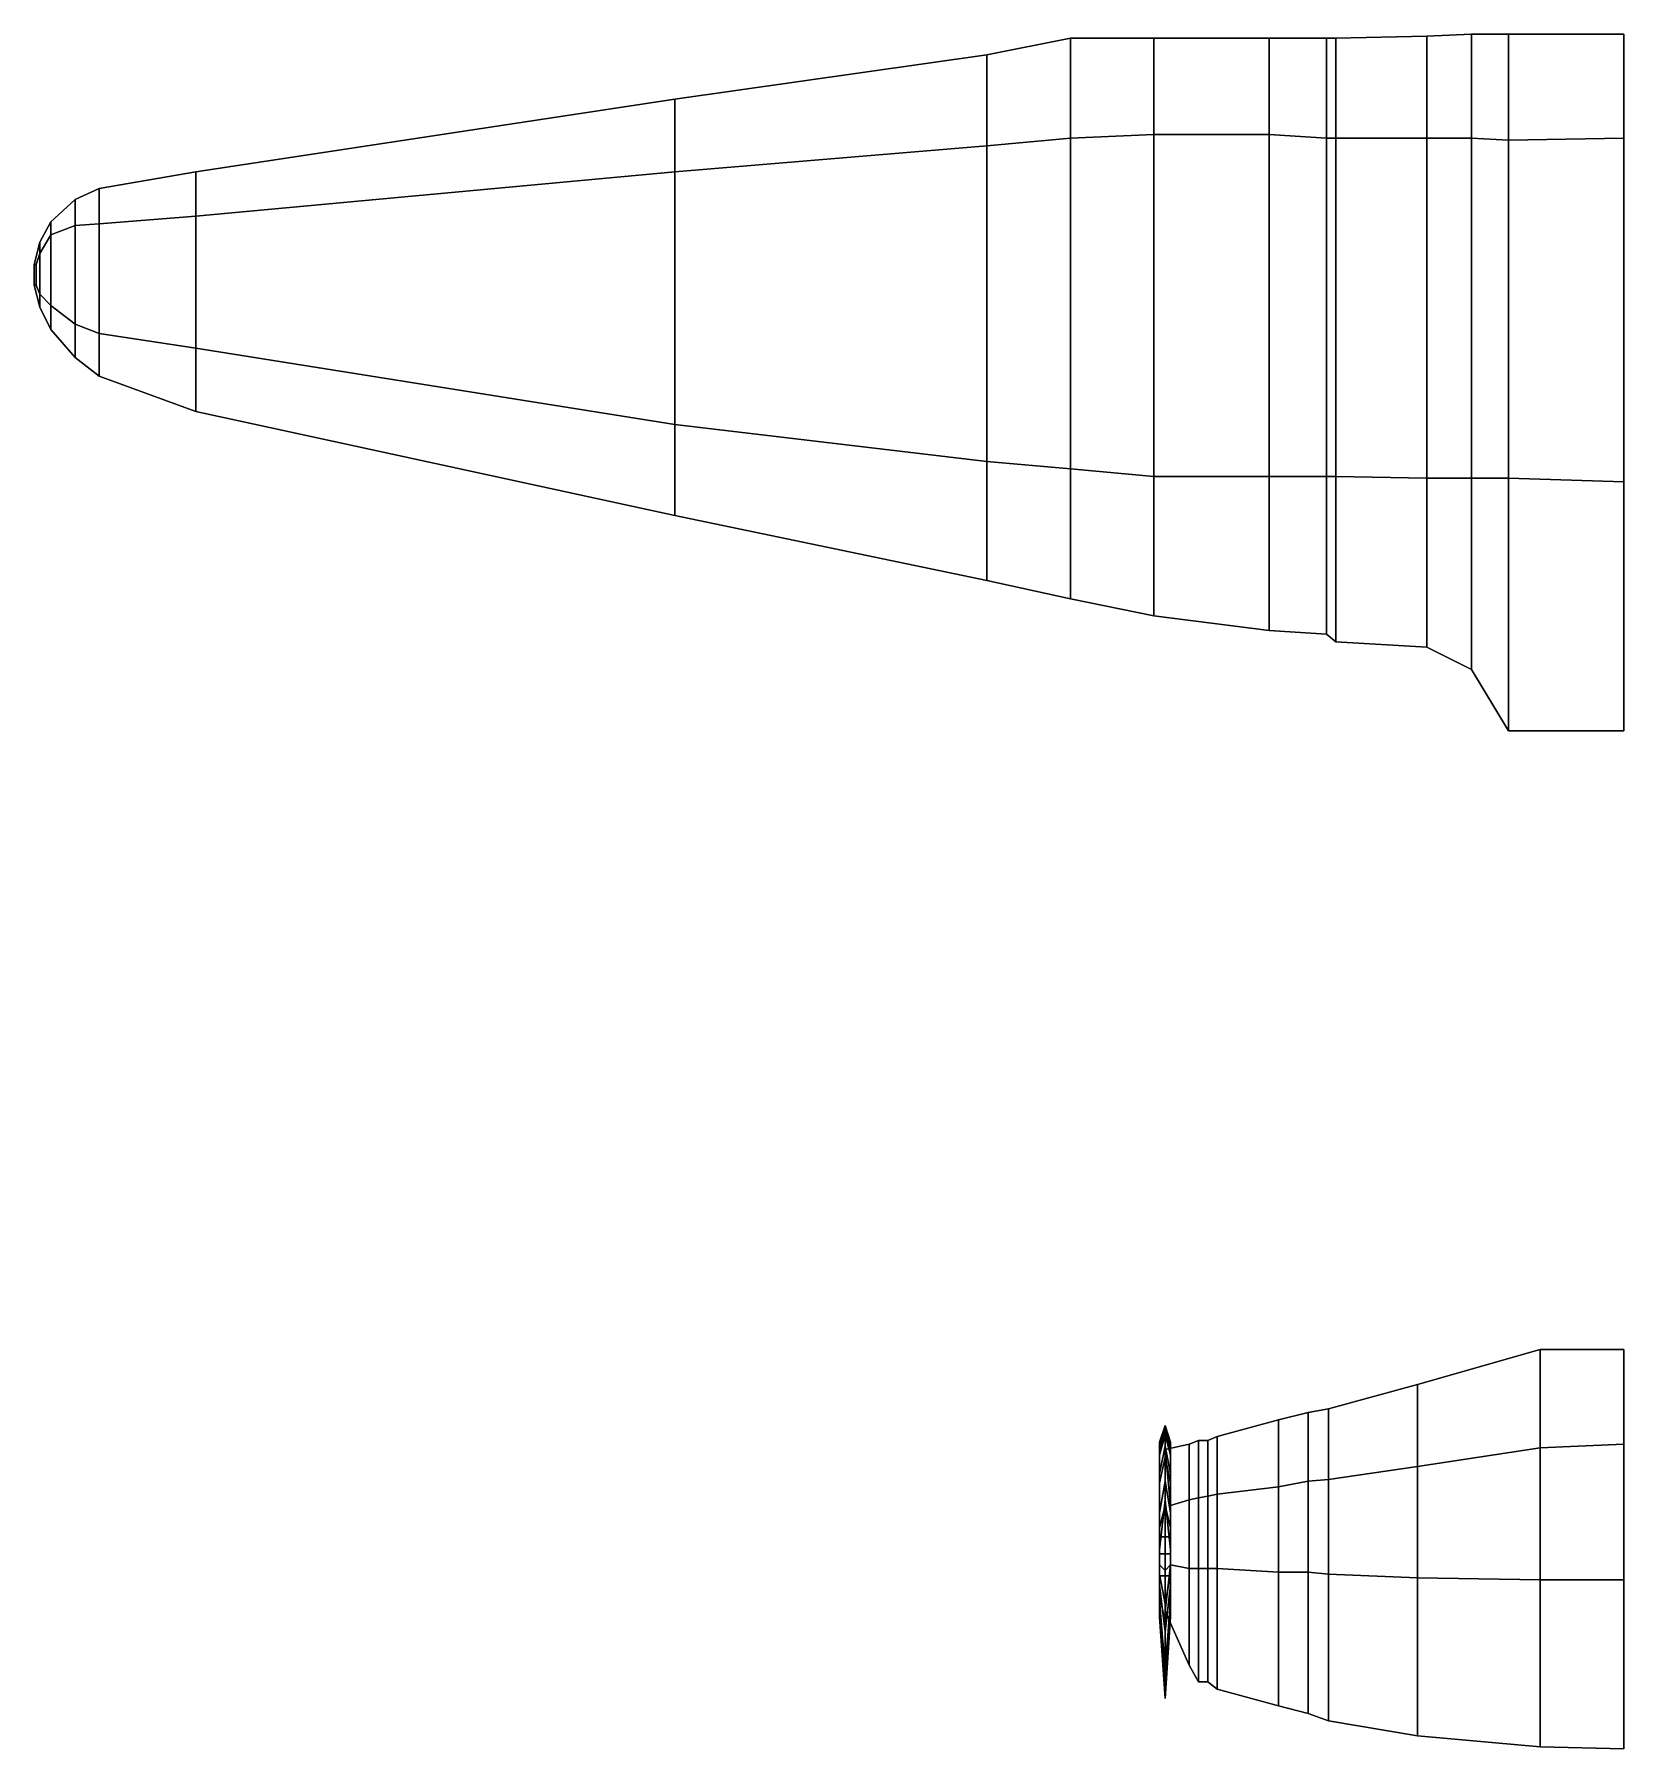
# Model space of a CAD drawing. Extents: x -8.56 to 0, y -6.19 to 3.04.
import ezdxf

# ---------------------------------------------------------------- set-up
doc = ezdxf.new("R2010")
doc.units = 0
doc.layers.add('WING1', color=5, linetype='CONTINUOUS')

msp = doc.modelspace()

# ---------------------------------------------------------------- linework, layer by layer
at = {"layer": 'WING1'}
for points in [[(-3.43, 2.44, 0.11), (-2.98, 2.48, 0.08), (-2.98, 3.02, -0.19), (-3.43, 2.93, -0.13)], [(-3.43, 2.93, -0.13), (-2.98, 3.02, -0.19), (-2.98, 2.48, -0.46), (-3.43, 2.44, -0.39)], [(-2.98, 2.48, 0.08), (-2.53, 2.5, 0.08), (-2.53, 3.02, -0.2), (-2.98, 3.02, -0.19)], [(-2.98, 3.02, -0.19), (-2.53, 3.02, -0.2), (-2.53, 2.5, -0.46), (-2.98, 2.48, -0.46)], [(-2.53, 2.5, 0.08), (-1.91, 2.5, 0.07), (-1.91, 3.02, -0.2), (-2.53, 3.02, -0.2)], [(-2.53, 3.02, -0.2), (-1.91, 3.02, -0.2), (-1.91, 2.5, -0.46), (-2.53, 2.5, -0.46)], [(-1.91, 2.5, 0.07), (-1.6, 2.48, 0.07), (-1.6, 3.02, -0.2), (-1.91, 3.02, -0.2)], [(-1.91, 3.02, -0.2), (-1.6, 3.02, -0.2), (-1.6, 2.48, -0.46), (-1.91, 2.5, -0.46)], [(-1.6, 2.48, 0.07), (-1.55, 2.48, 0.07), (-1.55, 3.02, -0.2), (-1.6, 3.02, -0.2)], [(-1.6, 3.02, -0.2), (-1.55, 3.02, -0.2), (-1.55, 2.48, -0.46), (-1.6, 2.48, -0.46)], [(-1.55, 2.48, 0.07), (-1.06, 2.48, 0.07), (-1.06, 3.03, -0.2), (-1.55, 3.02, -0.2)], [(-1.55, 3.02, -0.2), (-1.06, 3.03, -0.2), (-1.06, 2.48, -0.46), (-1.55, 2.48, -0.46)], [(-1.06, 2.48, 0.07), (-0.82, 2.48, 0.07), (-0.82, 3.04, -0.2), (-1.06, 3.03, -0.2)], [(-1.06, 3.03, -0.2), (-0.82, 3.04, -0.2), (-0.82, 2.48, -0.45), (-1.06, 2.48, -0.46)], [(-0.82, 2.48, 0.07), (-0.62, 2.47, 0.08), (-0.62, 3.04, -0.2), (-0.82, 3.04, -0.2)], [(-0.82, 3.04, -0.2), (-0.62, 3.04, -0.2), (-0.62, 2.47, -0.45), (-0.82, 2.48, -0.45)], [(-0.62, 2.47, 0.08), (0, 2.48, 0.15), (0, 3.04, -0.2), (-0.62, 3.04, -0.2)], [(-0.62, 3.04, -0.2), (0, 3.04, -0.2), (0, 2.48, -0.46), (-0.62, 2.47, -0.45)], [(-5.11, 2.3, 0.24), (-3.43, 2.44, 0.11), (-3.43, 2.93, -0.13), (-5.11, 2.69, 0.06)], [(-5.11, 2.69, 0.06), (-3.43, 2.93, -0.13), (-3.43, 2.44, -0.39), (-5.11, 2.3, -0.12)], [(-7.69, 2.06, 0.45), (-5.11, 2.3, 0.24), (-5.11, 2.69, 0.06), (-7.69, 2.3, 0.37)], [(-7.69, 2.3, 0.37), (-5.11, 2.69, 0.06), (-5.11, 2.3, -0.12), (-7.69, 2.06, 0.28)], [(-2.98, 0.7, 0.08), (-2.53, 0.66, 0.08), (-2.53, 2.5, 0.08), (-2.98, 2.48, 0.08)], [(-2.53, 2.5, -0.46), (-2.53, 0.66, -0.46), (-2.98, 0.7, -0.46), (-2.98, 2.48, -0.46)], [(-2.53, 0.66, 0.08), (-1.91, 0.66, 0.07), (-1.91, 2.5, 0.07), (-2.53, 2.5, 0.08)], [(-1.91, 2.5, -0.46), (-1.91, 0.66, -0.46), (-2.53, 0.66, -0.46), (-2.53, 2.5, -0.46)], [(-1.91, 0.66, 0.07), (-1.6, 0.66, 0.07), (-1.6, 2.48, 0.07), (-1.91, 2.5, 0.07)], [(-1.6, 2.48, -0.46), (-1.6, 0.66, -0.46), (-1.91, 0.66, -0.46), (-1.91, 2.5, -0.46)], [(-5.11, 0.94, 0.24), (-3.43, 0.74, 0.11), (-3.43, 2.44, 0.11), (-5.11, 2.3, 0.24)], [(-3.43, 2.44, -0.39), (-3.43, 0.74, -0.39), (-5.11, 0.94, -0.12), (-5.11, 2.3, -0.12)], [(-3.43, 0.74, 0.11), (-2.98, 0.7, 0.08), (-2.98, 2.48, 0.08), (-3.43, 2.44, 0.11)], [(-2.98, 2.48, -0.46), (-2.98, 0.7, -0.46), (-3.43, 0.74, -0.39), (-3.43, 2.44, -0.39)], [(-1.6, 0.66, 0.07), (-1.55, 0.66, 0.07), (-1.55, 2.48, 0.07), (-1.6, 2.48, 0.07)], [(-1.55, 2.48, -0.46), (-1.55, 0.66, -0.46), (-1.6, 0.66, -0.46), (-1.6, 2.48, -0.46)], [(-1.55, 0.66, 0.07), (-1.06, 0.65, 0.07), (-1.06, 2.48, 0.07), (-1.55, 2.48, 0.07)], [(-1.06, 2.48, -0.46), (-1.06, 0.65, -0.46), (-1.55, 0.66, -0.46), (-1.55, 2.48, -0.46)], [(-1.06, 0.65, 0.07), (-0.82, 0.65, 0.07), (-0.82, 2.48, 0.07), (-1.06, 2.48, 0.07)], [(-0.82, 2.48, -0.45), (-0.82, 0.65, -0.45), (-1.06, 0.65, -0.46), (-1.06, 2.48, -0.46)], [(-0.82, 0.65, 0.07), (-0.62, 0.65, 0.08), (-0.62, 2.47, 0.08), (-0.82, 2.48, 0.07)], [(-0.62, 2.47, -0.45), (-0.62, 0.65, -0.45), (-0.82, 0.65, -0.45), (-0.82, 2.48, -0.45)], [(-0.62, 0.65, 0.08), (0, 0.63, 0.15), (0, 2.48, 0.15), (-0.62, 2.47, 0.08)], [(0, 2.48, -0.46), (0, 0.63, -0.46), (-0.62, 0.65, -0.45), (-0.62, 2.47, -0.45)], [(-8.21, 2.02, 0.49), (-7.69, 2.06, 0.45), (-7.69, 2.3, 0.37), (-8.21, 2.21, 0.43)], [(-8.21, 2.21, 0.43), (-7.69, 2.3, 0.37), (-7.69, 2.06, 0.28), (-8.21, 2.02, 0.36)], [(-7.69, 1.35, 0.45), (-5.11, 0.94, 0.24), (-5.11, 2.3, 0.24), (-7.69, 2.06, 0.45)], [(-5.11, 2.3, -0.12), (-5.11, 0.94, -0.12), (-7.69, 1.35, 0.28), (-7.69, 2.06, 0.28)], [(-8.47, 1.96, 0.5), (-8.34, 2.01, 0.5), (-8.34, 2.15, 0.44), (-8.47, 2.03, 0.46)], [(-8.47, 2.03, 0.46), (-8.34, 2.15, 0.44), (-8.34, 2.01, 0.39), (-8.47, 1.96, 0.42)], [(-8.34, 2.01, 0.5), (-8.21, 2.02, 0.49), (-8.21, 2.21, 0.43), (-8.34, 2.15, 0.44)], [(-8.34, 2.15, 0.44), (-8.21, 2.21, 0.43), (-8.21, 2.02, 0.36), (-8.34, 2.01, 0.39)], [(-8.21, 1.43, 0.49), (-7.69, 1.35, 0.45), (-7.69, 2.06, 0.45), (-8.21, 2.02, 0.49)], [(-7.69, 2.06, 0.28), (-7.69, 1.35, 0.28), (-8.21, 1.43, 0.36), (-8.21, 2.02, 0.36)], [(-8.53, 1.86, 0.5), (-8.47, 1.96, 0.5), (-8.47, 2.03, 0.46), (-8.53, 1.92, 0.46)], [(-8.53, 1.92, 0.46), (-8.47, 2.03, 0.46), (-8.47, 1.96, 0.42), (-8.53, 1.86, 0.43)], [(-8.53, 1.64, 0.5), (-8.47, 1.58, 0.5), (-8.47, 1.96, 0.5), (-8.53, 1.86, 0.5)], [(-8.47, 1.96, 0.42), (-8.47, 1.58, 0.42), (-8.53, 1.64, 0.43), (-8.53, 1.86, 0.43)], [(-8.47, 1.58, 0.5), (-8.34, 1.48, 0.5), (-8.34, 2.01, 0.5), (-8.47, 1.96, 0.5)], [(-8.34, 2.01, 0.39), (-8.34, 1.48, 0.39), (-8.47, 1.58, 0.42), (-8.47, 1.96, 0.42)], [(-8.34, 1.48, 0.5), (-8.21, 1.43, 0.49), (-8.21, 2.02, 0.49), (-8.34, 2.01, 0.5)], [(-8.21, 2.02, 0.36), (-8.21, 1.43, 0.36), (-8.34, 1.48, 0.39), (-8.34, 2.01, 0.39)], [(-8.55, 1.8, 0.49), (-8.53, 1.86, 0.5), (-8.53, 1.92, 0.46), (-8.56, 1.8, 0.46)], [(-8.56, 1.8, 0.46), (-8.53, 1.92, 0.46), (-8.53, 1.86, 0.43), (-8.55, 1.8, 0.45)], [(-8.55, 1.69, 0.49), (-8.53, 1.64, 0.5), (-8.53, 1.86, 0.5), (-8.55, 1.8, 0.49)], [(-8.53, 1.86, 0.43), (-8.53, 1.64, 0.43), (-8.55, 1.69, 0.45), (-8.55, 1.8, 0.45)], [(-8.56, 1.8, 0.46), (-8.56, 1.69, 0.46), (-8.55, 1.69, 0.49), (-8.55, 1.8, 0.49)], [(-8.55, 1.8, 0.45), (-8.55, 1.69, 0.45), (-8.56, 1.69, 0.46), (-8.56, 1.8, 0.46)], [(-8.56, 1.69, 0.46), (-8.53, 1.57, 0.46), (-8.53, 1.64, 0.5), (-8.55, 1.69, 0.49)], [(-8.55, 1.69, 0.45), (-8.53, 1.64, 0.43), (-8.53, 1.57, 0.46), (-8.56, 1.69, 0.46)], [(-8.53, 1.57, 0.46), (-8.47, 1.45, 0.46), (-8.47, 1.58, 0.5), (-8.53, 1.64, 0.5)], [(-8.53, 1.64, 0.43), (-8.47, 1.58, 0.42), (-8.47, 1.45, 0.46), (-8.53, 1.57, 0.46)], [(-8.47, 1.45, 0.46), (-8.34, 1.3, 0.44), (-8.34, 1.48, 0.5), (-8.47, 1.58, 0.5)], [(-8.47, 1.58, 0.42), (-8.34, 1.48, 0.39), (-8.34, 1.3, 0.44), (-8.47, 1.45, 0.46)], [(-8.34, 1.3, 0.44), (-8.21, 1.2, 0.43), (-8.21, 1.43, 0.49), (-8.34, 1.48, 0.5)], [(-8.34, 1.48, 0.39), (-8.21, 1.43, 0.36), (-8.21, 1.2, 0.43), (-8.34, 1.3, 0.44)], [(-8.21, 1.2, 0.43), (-7.69, 1.01, 0.37), (-7.69, 1.35, 0.45), (-8.21, 1.43, 0.49)], [(-8.21, 1.43, 0.36), (-7.69, 1.35, 0.28), (-7.69, 1.01, 0.37), (-8.21, 1.2, 0.43)], [(-7.69, 1.01, 0.37), (-5.11, 0.45, 0.06), (-5.11, 0.94, 0.24), (-7.69, 1.35, 0.45)], [(-7.69, 1.35, 0.28), (-5.11, 0.94, -0.12), (-5.11, 0.45, 0.06), (-7.69, 1.01, 0.37)], [(-5.11, 0.45, 0.06), (-3.43, 0.1, -0.13), (-3.43, 0.74, 0.11), (-5.11, 0.94, 0.24)], [(-5.11, 0.94, -0.12), (-3.43, 0.74, -0.39), (-3.43, 0.1, -0.13), (-5.11, 0.45, 0.06)], [(-3.43, 0.1, -0.13), (-2.98, 0, -0.19), (-2.98, 0.7, 0.08), (-3.43, 0.74, 0.11)], [(-3.43, 0.74, -0.39), (-2.98, 0.7, -0.46), (-2.98, 0, -0.19), (-3.43, 0.1, -0.13)], [(-2.98, 0, -0.19), (-2.53, -0.09, -0.2), (-2.53, 0.66, 0.08), (-2.98, 0.7, 0.08)], [(-2.98, 0.7, -0.46), (-2.53, 0.66, -0.46), (-2.53, -0.09, -0.2), (-2.98, 0, -0.19)], [(-2.53, -0.09, -0.2), (-1.91, -0.17, -0.2), (-1.91, 0.66, 0.07), (-2.53, 0.66, 0.08)], [(-2.53, 0.66, -0.46), (-1.91, 0.66, -0.46), (-1.91, -0.17, -0.2), (-2.53, -0.09, -0.2)], [(-1.91, -0.17, -0.2), (-1.6, -0.19, -0.2), (-1.6, 0.66, 0.07), (-1.91, 0.66, 0.07)], [(-1.91, 0.66, -0.46), (-1.6, 0.66, -0.46), (-1.6, -0.19, -0.2), (-1.91, -0.17, -0.2)], [(-1.6, -0.19, -0.2), (-1.55, -0.23, -0.2), (-1.55, 0.66, 0.07), (-1.6, 0.66, 0.07)], [(-1.6, 0.66, -0.46), (-1.55, 0.66, -0.46), (-1.55, -0.23, -0.2), (-1.6, -0.19, -0.2)], [(-1.55, -0.23, -0.2), (-1.06, -0.26, -0.2), (-1.06, 0.65, 0.07), (-1.55, 0.66, 0.07)], [(-1.55, 0.66, -0.46), (-1.06, 0.65, -0.46), (-1.06, -0.26, -0.2), (-1.55, -0.23, -0.2)], [(-1.06, -0.26, -0.2), (-0.82, -0.38, -0.2), (-0.82, 0.65, 0.07), (-1.06, 0.65, 0.07)], [(-1.06, 0.65, -0.46), (-0.82, 0.65, -0.45), (-0.82, -0.38, -0.2), (-1.06, -0.26, -0.2)], [(-0.82, -0.38, -0.2), (-0.62, -0.71, -0.2), (-0.62, 0.65, 0.08), (-0.82, 0.65, 0.07)], [(-0.82, 0.65, -0.45), (-0.62, 0.65, -0.45), (-0.62, -0.71, -0.2), (-0.82, -0.38, -0.2)], [(-0.62, -0.71, -0.2), (0, -0.71, -0.2), (0, 0.63, 0.15), (-0.62, 0.65, 0.08)], [(-0.62, 0.65, -0.45), (0, 0.63, -0.46), (0, -0.71, -0.2), (-0.62, -0.71, -0.2)], [(-1.11, -4.67, 0.29), (-0.45, -4.57, 0.21), (-0.45, -4.04, 0.1), (-1.11, -4.23, 0.19)], [(-1.11, -4.23, 0.19), (-0.45, -4.04, 0.1), (-0.45, -4.57, -0.01), (-1.11, -4.67, 0.09)], [(-0.45, -4.57, 0.21), (0, -4.55, 0.18), (0, -4.04, 0.05), (-0.45, -4.04, 0.1)], [(-0.45, -4.04, 0.1), (0, -4.04, 0.05), (0, -4.55, -0.05), (-0.45, -4.57, -0.01)], [(-1.59, -4.74, 0.35), (-1.11, -4.67, 0.29), (-1.11, -4.23, 0.19), (-1.59, -4.36, 0.26)], [(-1.59, -4.36, 0.26), (-1.11, -4.23, 0.19), (-1.11, -4.67, 0.09), (-1.59, -4.74, 0.17)], [(-2.19, -4.82, 0.42), (-1.86, -4.78, 0.38), (-1.86, -4.42, 0.3), (-2.19, -4.51, 0.35)], [(-2.19, -4.51, 0.35), (-1.86, -4.42, 0.3), (-1.86, -4.78, 0.22), (-2.19, -4.82, 0.28)], [(-1.86, -4.78, 0.38), (-1.7, -4.75, 0.36), (-1.7, -4.38, 0.28), (-1.86, -4.42, 0.3)], [(-1.86, -4.42, 0.3), (-1.7, -4.38, 0.28), (-1.7, -4.75, 0.19), (-1.86, -4.78, 0.22)], [(-1.7, -4.75, 0.36), (-1.59, -4.74, 0.35), (-1.59, -4.36, 0.26), (-1.7, -4.38, 0.28)], [(-1.7, -4.38, 0.28), (-1.59, -4.36, 0.26), (-1.59, -4.74, 0.17), (-1.7, -4.75, 0.19)], [(-2.47, -4.45, 0.46), (-2.47, -4.46, 0.33), (-2.5, -4.55, 0.33), (-2.5, -4.54, 0.46)], [(-2.47, -4.45, 0.61), (-2.47, -4.45, 0.46), (-2.5, -4.54, 0.46), (-2.5, -4.54, 0.61)], [(-2.47, -4.48, 0.86), (-2.47, -4.45, 0.61), (-2.5, -4.54, 0.61), (-2.5, -4.58, 0.86)], [(-2.47, -4.46, 0.33), (-2.47, -4.5, 0.17), (-2.5, -4.61, 0.17), (-2.5, -4.55, 0.33)], [(-2.47, -4.56, 1.17), (-2.47, -4.48, 0.86), (-2.5, -4.58, 0.86), (-2.5, -4.71, 1.17)], [(-2.47, -4.5, 0.17), (-2.47, -4.62, 0.01), (-2.5, -4.76, 0.01), (-2.5, -4.61, 0.17)], [(-2.44, -4.58, 0.86), (-2.44, -4.54, 0.61), (-2.47, -4.45, 0.61), (-2.47, -4.48, 0.86)], [(-2.44, -4.54, 0.46), (-2.44, -4.55, 0.33), (-2.47, -4.46, 0.33), (-2.47, -4.45, 0.46)], [(-2.44, -4.54, 0.61), (-2.44, -4.54, 0.46), (-2.47, -4.45, 0.46), (-2.47, -4.45, 0.61)], [(-2.44, -4.55, 0.33), (-2.44, -4.61, 0.17), (-2.47, -4.5, 0.17), (-2.47, -4.46, 0.33)], [(-2.44, -4.71, 1.17), (-2.44, -4.58, 0.86), (-2.47, -4.48, 0.86), (-2.47, -4.56, 1.17)], [(-2.44, -4.61, 0.17), (-2.44, -4.76, 0.01), (-2.47, -4.62, 0.01), (-2.47, -4.5, 0.17)], [(-2.24, -4.83, 0.43), (-2.19, -4.82, 0.42), (-2.19, -4.51, 0.35), (-2.24, -4.53, 0.36)], [(-2.24, -4.53, 0.36), (-2.19, -4.51, 0.35), (-2.19, -4.82, 0.28), (-2.24, -4.83, 0.3)], [(-2.5, -4.54, 0.46), (-2.5, -4.55, 0.33), (-2.5, -5.47, 0.33), (-2.5, -5.48, 0.46)], [(-2.5, -4.54, 0.61), (-2.5, -4.54, 0.46), (-2.5, -5.48, 0.46), (-2.5, -5.48, 0.61)], [(-2.5, -4.58, 0.86), (-2.5, -4.54, 0.61), (-2.5, -5.48, 0.61), (-2.5, -5.46, 0.86)], [(-2.5, -4.55, 0.33), (-2.5, -4.61, 0.17), (-2.5, -5.46, 0.17), (-2.5, -5.47, 0.33)], [(-2.47, -4.75, 1.48), (-2.47, -4.56, 1.17), (-2.5, -4.71, 1.17), (-2.5, -4.92, 1.48)], [(-2.5, -4.71, 1.17), (-2.5, -4.58, 0.86), (-2.5, -5.46, 0.86), (-2.5, -5.39, 1.17)], [(-2.5, -4.61, 0.17), (-2.5, -4.76, 0.01), (-2.5, -5.43, 0.01), (-2.5, -5.46, 0.17)], [(-2.44, -4.88, 0.43), (-2.34, -4.85, 0.43), (-2.34, -4.55, 0.38), (-2.47, -4.58, 0.4)], [(-2.47, -4.58, 0.4), (-2.34, -4.55, 0.38), (-2.34, -4.85, 0.32), (-2.44, -4.88, 0.35)], [(-2.44, -4.92, 1.48), (-2.44, -4.71, 1.17), (-2.47, -4.56, 1.17), (-2.47, -4.75, 1.48)], [(-2.44, -5.47, 0.33), (-2.44, -4.55, 0.33), (-2.44, -4.54, 0.46), (-2.44, -5.48, 0.46)], [(-2.44, -5.48, 0.46), (-2.44, -4.54, 0.46), (-2.44, -4.54, 0.61), (-2.44, -5.48, 0.61)], [(-2.44, -5.48, 0.61), (-2.44, -4.54, 0.61), (-2.44, -4.58, 0.86), (-2.44, -5.46, 0.86)], [(-2.44, -5.46, 0.17), (-2.44, -4.61, 0.17), (-2.44, -4.55, 0.33), (-2.44, -5.47, 0.33)], [(-2.44, -5.46, 0.86), (-2.44, -4.58, 0.86), (-2.44, -4.71, 1.17), (-2.44, -5.39, 1.17)], [(-2.44, -5.43, 0.01), (-2.44, -4.76, 0.01), (-2.44, -4.61, 0.17), (-2.44, -5.46, 0.17)], [(-2.34, -4.85, 0.43), (-2.29, -4.84, 0.43), (-2.29, -4.53, 0.37), (-2.34, -4.55, 0.38)], [(-2.34, -4.55, 0.38), (-2.29, -4.53, 0.37), (-2.29, -4.84, 0.31), (-2.34, -4.85, 0.32)], [(-2.29, -4.84, 0.43), (-2.24, -4.83, 0.43), (-2.24, -4.53, 0.36), (-2.29, -4.53, 0.37)], [(-2.29, -4.53, 0.37), (-2.24, -4.53, 0.36), (-2.24, -4.83, 0.3), (-2.29, -4.84, 0.31)], [(-1.11, -5.27, 0.29), (-0.45, -5.28, 0.21), (-0.45, -4.57, 0.21), (-1.11, -4.67, 0.29)], [(-0.45, -4.57, -0.01), (-0.45, -5.28, -0.01), (-1.11, -5.27, 0.09), (-1.11, -4.67, 0.09)], [(-0.45, -5.28, 0.21), (0, -5.28, 0.18), (0, -4.55, 0.18), (-0.45, -4.57, 0.21)], [(0, -4.55, -0.05), (0, -5.28, -0.05), (-0.45, -5.28, -0.01), (-0.45, -4.57, -0.01)], [(-2.47, -4.62, 0.01), (-2.47, -4.85, -0.15), (-2.5, -5.12, -0.15), (-2.5, -4.76, 0.01)], [(-2.44, -4.76, 0.01), (-2.44, -5.12, -0.15), (-2.47, -4.85, -0.15), (-2.47, -4.62, 0.01)], [(-1.59, -5.25, 0.35), (-1.11, -5.27, 0.29), (-1.11, -4.67, 0.29), (-1.59, -4.74, 0.35)], [(-1.11, -4.67, 0.09), (-1.11, -5.27, 0.09), (-1.59, -5.25, 0.17), (-1.59, -4.74, 0.17)], [(-2.5, -4.92, 1.48), (-2.5, -4.71, 1.17), (-2.5, -5.39, 1.17), (-2.5, -5.31, 1.48)], [(-2.47, -4.88, 1.57), (-2.47, -4.75, 1.48), (-2.5, -4.92, 1.48), (-2.5, -5, 1.57)], [(-2.5, -4.76, 0.01), (-2.5, -5.12, -0.15), (-2.5, -5.36, -0.15), (-2.5, -5.43, 0.01)], [(-2.44, -5, 1.57), (-2.44, -4.92, 1.48), (-2.47, -4.75, 1.48), (-2.47, -4.88, 1.57)], [(-2.44, -5.39, 1.17), (-2.44, -4.71, 1.17), (-2.44, -4.92, 1.48), (-2.44, -5.31, 1.48)], [(-2.44, -5.36, -0.15), (-2.44, -5.12, -0.15), (-2.44, -4.76, 0.01), (-2.44, -5.43, 0.01)], [(-2.19, -5.22, 0.42), (-1.86, -5.24, 0.38), (-1.86, -4.78, 0.38), (-2.19, -4.82, 0.42)], [(-1.86, -4.78, 0.22), (-1.86, -5.24, 0.22), (-2.19, -5.22, 0.28), (-2.19, -4.82, 0.28)], [(-1.86, -5.24, 0.38), (-1.7, -5.24, 0.36), (-1.7, -4.75, 0.36), (-1.86, -4.78, 0.38)], [(-1.7, -4.75, 0.19), (-1.7, -5.24, 0.19), (-1.86, -5.24, 0.22), (-1.86, -4.78, 0.22)], [(-1.7, -5.24, 0.36), (-1.59, -5.25, 0.35), (-1.59, -4.74, 0.35), (-1.7, -4.75, 0.36)], [(-1.59, -4.74, 0.17), (-1.59, -5.25, 0.17), (-1.7, -5.24, 0.19), (-1.7, -4.75, 0.19)], [(-2.47, -4.85, -0.15), (-2.47, -5.14, -0.23), (-2.5, -5.14, -0.17), (-2.5, -5.12, -0.15)], [(-2.47, -5.05, 1.62), (-2.47, -4.88, 1.57), (-2.5, -5, 1.57), (-2.5, -5.05, 1.59)], [(-2.44, -5.12, -0.15), (-2.44, -5.14, -0.17), (-2.47, -5.14, -0.23), (-2.47, -4.85, -0.15)], [(-2.44, -5.05, 1.59), (-2.44, -5, 1.57), (-2.47, -4.88, 1.57), (-2.47, -5.05, 1.62)], [(-2.44, -5.2, 0.43), (-2.34, -5.22, 0.43), (-2.34, -4.85, 0.43), (-2.44, -4.88, 0.43)], [(-2.34, -4.85, 0.32), (-2.34, -5.22, 0.32), (-2.44, -5.2, 0.35), (-2.44, -4.88, 0.35)], [(-2.34, -5.22, 0.43), (-2.29, -5.22, 0.43), (-2.29, -4.84, 0.43), (-2.34, -4.85, 0.43)], [(-2.29, -4.84, 0.31), (-2.29, -5.22, 0.31), (-2.34, -5.22, 0.32), (-2.34, -4.85, 0.32)], [(-2.29, -5.22, 0.43), (-2.24, -5.22, 0.43), (-2.24, -4.83, 0.43), (-2.29, -4.84, 0.43)], [(-2.24, -4.83, 0.3), (-2.24, -5.22, 0.3), (-2.29, -5.22, 0.31), (-2.29, -4.84, 0.31)], [(-2.24, -5.22, 0.43), (-2.19, -5.22, 0.42), (-2.19, -4.82, 0.42), (-2.24, -4.83, 0.43)], [(-2.19, -4.82, 0.28), (-2.19, -5.22, 0.28), (-2.24, -5.22, 0.3), (-2.24, -4.83, 0.3)], [(-2.5, -5, 1.57), (-2.5, -4.92, 1.48), (-2.5, -5.31, 1.48), (-2.5, -5.25, 1.57)], [(-2.44, -5.31, 1.48), (-2.44, -4.92, 1.48), (-2.44, -5, 1.57), (-2.44, -5.25, 1.57)], [(-2.5, -5.05, 1.59), (-2.5, -5, 1.57), (-2.5, -5.25, 1.57), (-2.5, -5.2, 1.59)], [(-2.47, -5.23, 1.62), (-2.47, -5.05, 1.62), (-2.5, -5.05, 1.59), (-2.5, -5.2, 1.59)], [(-2.44, -5.2, 1.59), (-2.44, -5.05, 1.59), (-2.47, -5.05, 1.62), (-2.47, -5.23, 1.62)], [(-2.44, -5.25, 1.57), (-2.44, -5, 1.57), (-2.44, -5.05, 1.59), (-2.44, -5.2, 1.59)], [(-2.5, -5.12, -0.15), (-2.5, -5.14, -0.17), (-2.5, -5.26, -0.17), (-2.5, -5.36, -0.15)], [(-2.5, -5.26, -0.17), (-2.5, -5.14, -0.17), (-2.47, -5.14, -0.23), (-2.47, -5.26, -0.23)], [(-2.47, -5.26, -0.23), (-2.47, -5.14, -0.23), (-2.44, -5.14, -0.17), (-2.44, -5.26, -0.17)], [(-2.44, -5.26, -0.17), (-2.44, -5.14, -0.17), (-2.44, -5.12, -0.15), (-2.44, -5.36, -0.15)], [(-2.5, -5.2, 1.59), (-2.5, -5.25, 1.57), (-2.47, -5.41, 1.57), (-2.47, -5.23, 1.62)], [(-2.5, -5.25, 1.57), (-2.5, -5.31, 1.48), (-2.47, -5.56, 1.48), (-2.47, -5.41, 1.57)], [(-2.5, -5.36, -0.15), (-2.5, -5.26, -0.17), (-2.47, -5.26, -0.23), (-2.47, -5.51, -0.15)], [(-2.47, -5.23, 1.62), (-2.47, -5.41, 1.57), (-2.44, -5.25, 1.57), (-2.44, -5.2, 1.59)], [(-2.47, -5.45, 0.4), (-2.34, -5.74, 0.38), (-2.34, -5.22, 0.43), (-2.44, -5.2, 0.43)], [(-2.44, -5.2, 0.35), (-2.34, -5.22, 0.32), (-2.34, -5.74, 0.38), (-2.47, -5.45, 0.4)], [(-2.47, -5.41, 1.57), (-2.47, -5.56, 1.48), (-2.44, -5.31, 1.48), (-2.44, -5.25, 1.57)], [(-2.47, -5.51, -0.15), (-2.47, -5.26, -0.23), (-2.44, -5.26, -0.17), (-2.44, -5.36, -0.15)], [(-2.34, -5.74, 0.38), (-2.29, -5.83, 0.37), (-2.29, -5.22, 0.43), (-2.34, -5.22, 0.43)], [(-2.34, -5.22, 0.32), (-2.29, -5.22, 0.31), (-2.29, -5.83, 0.37), (-2.34, -5.74, 0.38)], [(-2.29, -5.83, 0.37), (-2.24, -5.83, 0.36), (-2.24, -5.22, 0.43), (-2.29, -5.22, 0.43)], [(-2.29, -5.22, 0.31), (-2.24, -5.22, 0.3), (-2.24, -5.83, 0.36), (-2.29, -5.83, 0.37)], [(-2.24, -5.83, 0.36), (-2.19, -5.87, 0.35), (-2.19, -5.22, 0.42), (-2.24, -5.22, 0.43)], [(-2.24, -5.22, 0.3), (-2.19, -5.22, 0.28), (-2.19, -5.87, 0.35), (-2.24, -5.83, 0.36)], [(-2.19, -5.87, 0.35), (-1.86, -5.96, 0.3), (-1.86, -5.24, 0.38), (-2.19, -5.22, 0.42)], [(-2.19, -5.22, 0.28), (-1.86, -5.24, 0.22), (-1.86, -5.96, 0.3), (-2.19, -5.87, 0.35)], [(-1.86, -5.96, 0.3), (-1.7, -6, 0.28), (-1.7, -5.24, 0.36), (-1.86, -5.24, 0.38)], [(-1.86, -5.24, 0.22), (-1.7, -5.24, 0.19), (-1.7, -6, 0.28), (-1.86, -5.96, 0.3)], [(-1.7, -6, 0.28), (-1.59, -6.04, 0.26), (-1.59, -5.25, 0.35), (-1.7, -5.24, 0.36)], [(-1.7, -5.24, 0.19), (-1.59, -5.25, 0.17), (-1.59, -6.04, 0.26), (-1.7, -6, 0.28)], [(-1.59, -6.04, 0.26), (-1.11, -6.12, 0.19), (-1.11, -5.27, 0.29), (-1.59, -5.25, 0.35)], [(-1.59, -5.25, 0.17), (-1.11, -5.27, 0.09), (-1.11, -6.12, 0.19), (-1.59, -6.04, 0.26)], [(-2.5, -5.31, 1.48), (-2.5, -5.39, 1.17), (-2.47, -5.77, 1.17), (-2.47, -5.56, 1.48)], [(-2.47, -5.56, 1.48), (-2.47, -5.77, 1.17), (-2.44, -5.39, 1.17), (-2.44, -5.31, 1.48)], [(-1.11, -6.12, 0.19), (-0.45, -6.18, 0.1), (-0.45, -5.28, 0.21), (-1.11, -5.27, 0.29)], [(-1.11, -5.27, 0.09), (-0.45, -5.28, -0.01), (-0.45, -6.18, 0.1), (-1.11, -6.12, 0.19)], [(-0.45, -6.18, 0.1), (0, -6.19, 0.05), (0, -5.28, 0.18), (-0.45, -5.28, 0.21)], [(-0.45, -5.28, -0.01), (0, -5.28, -0.05), (0, -6.19, 0.05), (-0.45, -6.18, 0.1)], [(-2.5, -5.43, 0.01), (-2.5, -5.36, -0.15), (-2.47, -5.51, -0.15), (-2.47, -5.74, 0.01)], [(-2.5, -5.39, 1.17), (-2.5, -5.46, 0.86), (-2.47, -5.87, 0.86), (-2.47, -5.77, 1.17)], [(-2.5, -5.46, 0.17), (-2.5, -5.43, 0.01), (-2.47, -5.74, 0.01), (-2.47, -5.87, 0.17)], [(-2.47, -5.74, 0.01), (-2.47, -5.51, -0.15), (-2.44, -5.36, -0.15), (-2.44, -5.43, 0.01)], [(-2.47, -5.77, 1.17), (-2.47, -5.87, 0.86), (-2.44, -5.46, 0.86), (-2.44, -5.39, 1.17)], [(-2.47, -5.87, 0.17), (-2.47, -5.74, 0.01), (-2.44, -5.43, 0.01), (-2.44, -5.46, 0.17)], [(-2.5, -5.47, 0.33), (-2.5, -5.46, 0.17), (-2.47, -5.87, 0.17), (-2.47, -5.91, 0.33)], [(-2.5, -5.46, 0.86), (-2.5, -5.48, 0.61), (-2.47, -5.92, 0.61), (-2.47, -5.87, 0.86)], [(-2.5, -5.48, 0.46), (-2.5, -5.47, 0.33), (-2.47, -5.91, 0.33), (-2.47, -5.92, 0.46)], [(-2.5, -5.48, 0.61), (-2.5, -5.48, 0.46), (-2.47, -5.92, 0.46), (-2.47, -5.92, 0.61)], [(-2.47, -5.87, 0.86), (-2.47, -5.92, 0.61), (-2.44, -5.48, 0.61), (-2.44, -5.46, 0.86)], [(-2.47, -5.91, 0.33), (-2.47, -5.87, 0.17), (-2.44, -5.46, 0.17), (-2.44, -5.47, 0.33)], [(-2.47, -5.92, 0.46), (-2.47, -5.91, 0.33), (-2.44, -5.47, 0.33), (-2.44, -5.48, 0.46)], [(-2.47, -5.92, 0.61), (-2.47, -5.92, 0.46), (-2.44, -5.48, 0.46), (-2.44, -5.48, 0.61)]]:
    msp.add_3dface(points, dxfattribs=at)

doc.saveas('drawing.dxf')
